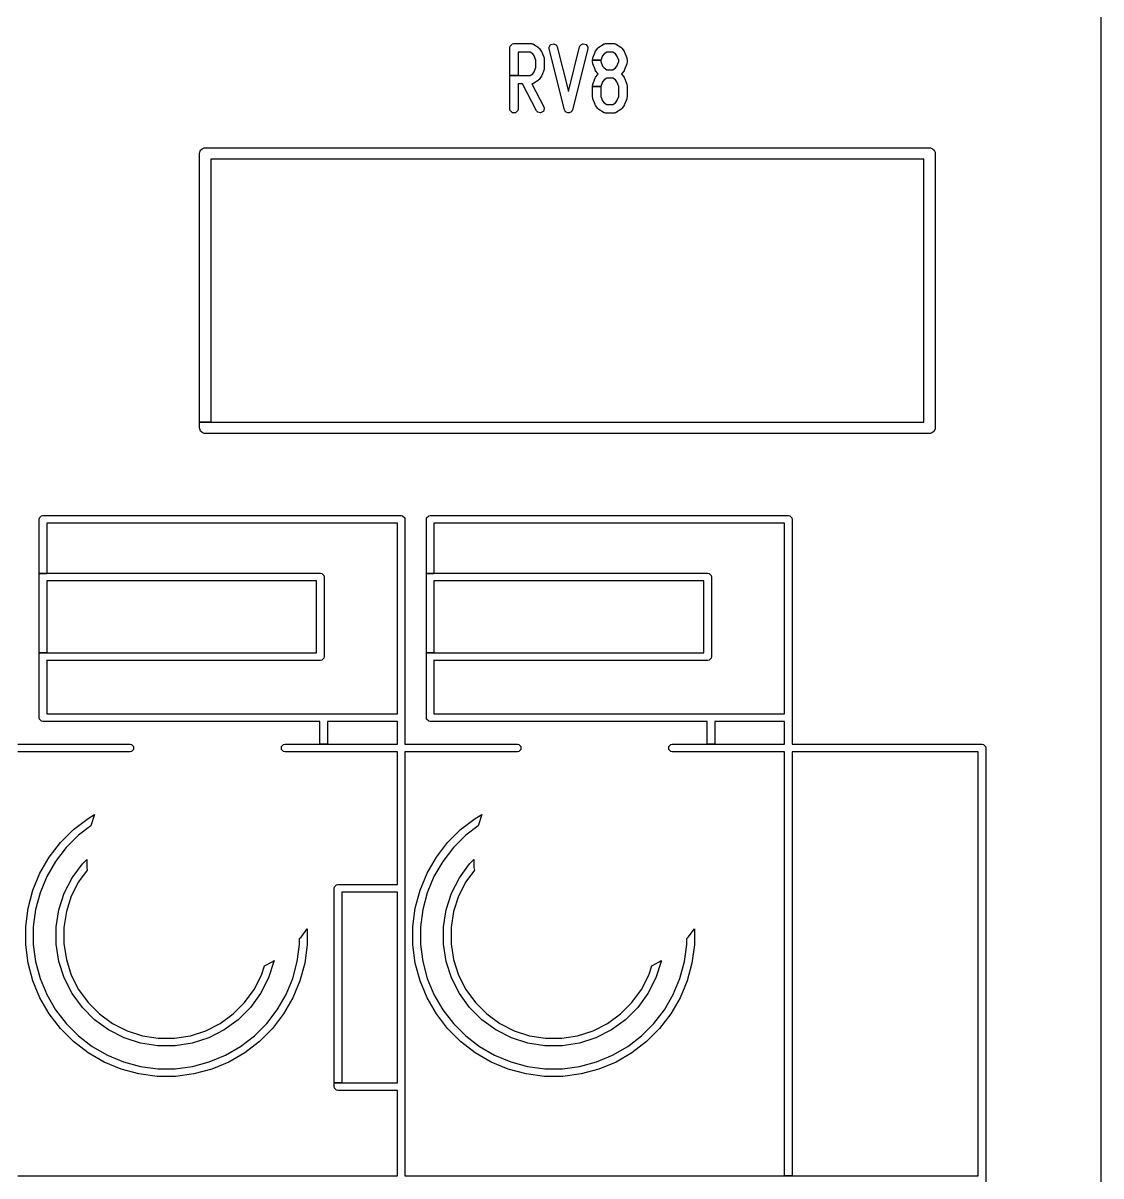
# Model space of a CAD drawing. Header units: millimetres. Extents: x 0 to 98, y 0 to 67.8.
# Drawn here: x 83.86 to 98, y 10.64 to 25.76 of the extents above; entities that cross this region are included whole.
import ezdxf

# ---------------------------------------------------------------- set-up
doc = ezdxf.new("R2010")
doc.units = ezdxf.units.MM
doc.layers.add('Edge.Cuts', color=254, linetype='CONTINUOUS', true_color=0xd0d2cd)

msp = doc.modelspace()

# ---------------------------------------------------------------- linework, layer by layer
at = {"layer": 'Edge.Cuts', "linetype": 'CONTINUOUS'}
for p, q in [((98, 67.8), (98, 0)), ((90.245, 25.435105), (90.245096, 25.43608)), ((90.245, 25.071058), (90.245, 25.435105)), ((90.245096, 25.43608), (90.248902, 25.455214)), ((90.248902, 25.455214), (90.25027, 25.457775)), ((90.25027, 25.457775), (90.27733, 25.484835)), ((90.27733, 25.484835), (90.279891, 25.486203)), ((90.279891, 25.486203), (90.299025, 25.490009)), ((90.299025, 25.490009), (90.3, 25.490105)), ((90.3, 25.490105), (90.528571, 25.490105)), ((90.528571, 25.490105), (90.529546, 25.490009)), ((90.529546, 25.490009), (90.535817, 25.488763)), ((90.535817, 25.488763), (90.537295, 25.489057)), ((90.537295, 25.489057), (90.540182, 25.488776)), ((90.540182, 25.488776), (90.544304, 25.487075)), ((90.544304, 25.487075), (90.548681, 25.486203)), ((90.548681, 25.486203), (90.551241, 25.484835)), ((90.551241, 25.484835), (90.552307, 25.483769)), ((90.552307, 25.483769), (90.558215, 25.481329)), ((90.558215, 25.481329), (90.559079, 25.480868)), ((90.559079, 25.480868), (90.616222, 25.442773)), ((90.616222, 25.442773), (90.616981, 25.442152)), ((90.616981, 25.442152), (90.622861, 25.436284)), ((90.622861, 25.436284), (90.629052, 25.430733)), ((90.629052, 25.430733), (90.629714, 25.43001)), ((90.629714, 25.43001), (90.658285, 25.391915)), ((90.759836, 25.442221), (90.760543, 25.445036)), ((90.760784, 25.422735), (90.759836, 25.442221)), ((90.760543, 25.445036), (90.780232, 25.477851)), ((90.760927, 25.421765), (90.760784, 25.422735)), ((90.960927, 24.621765), (90.760927, 25.421765)), ((90.780232, 25.477851), (90.783306, 25.48013)), ((90.783306, 25.48013), (90.820431, 25.489411)), ((90.820431, 25.489411), (90.824216, 25.488847)), ((90.824216, 25.488847), (90.857031, 25.469158)), ((90.857031, 25.469158), (90.85898, 25.467007)), ((90.85898, 25.467007), (90.867313, 25.449368)), ((90.867313, 25.449368), (90.867643, 25.448445)), ((90.867643, 25.448445), (91.014285, 24.861877)), ((91.014285, 24.861877), (91.160927, 25.448445)), ((91.267643, 25.421765), (91.067643, 24.621765)), ((91.160927, 25.448445), (91.161257, 25.449368)), ((91.161257, 25.449368), (91.16959, 25.467007)), ((91.16959, 25.467007), (91.171539, 25.469158)), ((91.171539, 25.469158), (91.204354, 25.488847)), ((91.204354, 25.488847), (91.208139, 25.489411)), ((91.208139, 25.489411), (91.245264, 25.48013)), ((91.245264, 25.48013), (91.248338, 25.477852)), ((91.248338, 25.477852), (91.248338, 25.477851)), ((91.248338, 25.477851), (91.268027, 25.445036)), ((91.267786, 25.422735), (91.267643, 25.421765)), ((91.268734, 25.442221), (91.267786, 25.422735)), ((91.268027, 25.445036), (91.268734, 25.442221)), ((91.370286, 25.391915), (91.398857, 25.43001)), ((91.398857, 25.43001), (91.399519, 25.430732)), ((91.399519, 25.430732), (91.405702, 25.436278)), ((91.405702, 25.436278), (91.41159, 25.442152)), ((91.41159, 25.442152), (91.412349, 25.442773)), ((91.412349, 25.442773), (91.469492, 25.480868)), ((91.469492, 25.480868), (91.470356, 25.481329)), ((91.470356, 25.481329), (91.476263, 25.483769)), ((91.476263, 25.483769), (91.477331, 25.484836)), ((91.477331, 25.484836), (91.479889, 25.486203)), ((91.479889, 25.486203), (91.484268, 25.487076)), ((91.484268, 25.487076), (91.48839, 25.488776)), ((91.48839, 25.488776), (91.491276, 25.489057)), ((91.491276, 25.489057), (91.492752, 25.488763)), ((91.492752, 25.488763), (91.499025, 25.490009)), ((91.499025, 25.490009), (91.5, 25.490105)), ((91.5, 25.490105), (91.614286, 25.490105)), ((91.614286, 25.490105), (91.615261, 25.490009)), ((91.615261, 25.490009), (91.621532, 25.488763)), ((91.621532, 25.488763), (91.62301, 25.489057)), ((91.62301, 25.489057), (91.625897, 25.488776)), ((91.625897, 25.488776), (91.630019, 25.487075)), ((91.630019, 25.487075), (91.634396, 25.486203)), ((91.634396, 25.486203), (91.636956, 25.484835)), ((91.636956, 25.484835), (91.638022, 25.483769)), ((91.638022, 25.483769), (91.64393, 25.481329)), ((91.64393, 25.481329), (91.644794, 25.480868)), ((91.644794, 25.480868), (91.701937, 25.442773)), ((91.701937, 25.442773), (91.702696, 25.442152)), ((91.702696, 25.442152), (91.708576, 25.436284)), ((91.708576, 25.436284), (91.714767, 25.430733)), ((91.714767, 25.430733), (91.715429, 25.43001)), ((91.715429, 25.43001), (91.744, 25.391915)), ((90.511919, 25.380105), (90.355, 25.380105)), ((90.355, 25.380105), (90.355, 25.071058)), ((90.547366, 25.356474), (90.511919, 25.380105)), ((90.565555, 25.332223), (90.547366, 25.356474)), ((90.587857, 25.272751), (90.565555, 25.332223)), ((90.587857, 25.178414), (90.587857, 25.272751)), ((90.658285, 25.391915), (90.658794, 25.391077)), ((90.658794, 25.391077), (90.661753, 25.384906)), ((90.661753, 25.384906), (90.66535, 25.379106)), ((90.66535, 25.379106), (90.665783, 25.378227)), ((90.665783, 25.378227), (90.694355, 25.302037)), ((90.694355, 25.302037), (90.694607, 25.301089)), ((90.694607, 25.301089), (90.696032, 25.292389)), ((90.696032, 25.292389), (90.697761, 25.2837)), ((90.697761, 25.2837), (90.697857, 25.282724)), ((90.697857, 25.282724), (90.697857, 25.168439)), ((91.330714, 25.282724), (91.33081, 25.283699)), ((91.330714, 25.272751), (91.330714, 25.282724)), ((91.330714, 25.244629), (91.330714, 25.272751)), ((91.330714, 25.272751), (91.440714, 25.272751)), ((91.440714, 25.272751), (91.330714, 25.272751)), ((91.33081, 25.283699), (91.332536, 25.292382)), ((91.332536, 25.292382), (91.333964, 25.301089)), ((91.333964, 25.301089), (91.334216, 25.302036)), ((91.334216, 25.302036), (91.362788, 25.378227)), ((91.362788, 25.378227), (91.363221, 25.379106)), ((91.363221, 25.379106), (91.366821, 25.384913)), ((91.366821, 25.384913), (91.369778, 25.391077)), ((91.369778, 25.391077), (91.370286, 25.391915)), ((91.463016, 25.332223), (91.440714, 25.272751)), ((91.440714, 25.272751), (91.440714, 25.254605)), ((91.440714, 25.254605), (91.463016, 25.195133)), ((91.481203, 25.356474), (91.463016, 25.332223)), ((91.516652, 25.380105), (91.481203, 25.356474)), ((91.597634, 25.380105), (91.516652, 25.380105)), ((91.63308, 25.356475), (91.597634, 25.380105)), ((91.651266, 25.332225), (91.63308, 25.356475)), ((91.673571, 25.272749), (91.651266, 25.332225)), ((91.651268, 25.195131), (91.673571, 25.254604)), ((91.673571, 25.254604), (91.673571, 25.272749)), ((91.744, 25.391915), (91.744508, 25.391077)), ((91.744508, 25.391077), (91.747461, 25.384918)), ((91.747461, 25.384918), (91.751066, 25.379106)), ((91.751066, 25.379106), (91.751499, 25.378227)), ((91.751499, 25.378227), (91.78007, 25.302036)), ((91.78007, 25.302036), (91.780322, 25.301088)), ((91.780322, 25.301088), (91.781749, 25.292376)), ((91.781749, 25.292376), (91.783475, 25.2837)), ((91.783475, 25.2837), (91.783571, 25.282724)), ((91.783571, 25.282724), (91.783571, 25.244629)), ((90.547367, 25.094692), (90.565555, 25.118942)), ((90.565555, 25.118942), (90.587857, 25.178414)), ((90.694355, 25.149126), (90.665783, 25.072936)), ((90.694607, 25.150074), (90.694355, 25.149126)), ((90.696032, 25.158776), (90.694607, 25.150074)), ((90.697761, 25.167463), (90.696032, 25.158776)), ((90.697857, 25.168439), (90.697761, 25.167463)), ((91.33081, 25.243654), (91.330714, 25.244629)), ((91.332535, 25.234978), (91.33081, 25.243654)), ((91.333964, 25.226263), (91.332535, 25.234978)), ((91.334216, 25.225316), (91.333964, 25.226263)), ((91.362788, 25.149127), (91.334216, 25.225316)), ((91.363221, 25.148248), (91.362788, 25.149127)), ((91.36682, 25.142444), (91.363221, 25.148248)), ((91.369777, 25.136278), (91.36682, 25.142444)), ((91.370285, 25.13544), (91.369777, 25.136278)), ((91.398856, 25.097344), (91.370285, 25.13544)), ((91.463016, 25.195133), (91.481203, 25.170882)), ((91.481203, 25.170882), (91.516653, 25.147248)), ((91.516653, 25.147248), (91.597633, 25.147248)), ((91.597633, 25.147248), (91.63308, 25.170882)), ((91.63308, 25.170882), (91.651268, 25.195131)), ((91.744, 25.135439), (91.71543, 25.097344)), ((91.744509, 25.136277), (91.744, 25.135439)), ((91.747465, 25.142443), (91.744509, 25.136277)), ((91.751066, 25.148247), (91.747465, 25.142443)), ((91.751499, 25.149127), (91.751066, 25.148247)), ((91.78007, 25.225317), (91.751499, 25.149127)), ((91.780322, 25.226265), (91.78007, 25.225317)), ((91.781749, 25.234979), (91.780322, 25.226265)), ((91.783475, 25.243653), (91.781749, 25.234979)), ((91.783571, 25.244629), (91.783475, 25.243653)), ((90.245, 24.635105), (90.245, 25.071058)), ((90.245, 25.071058), (90.355, 25.071058)), ((90.355, 25.071058), (90.245, 25.071058)), ((90.355, 25.071058), (90.511918, 25.071058)), ((90.409613, 24.961058), (90.355, 24.961058)), ((90.355, 24.961058), (90.355, 24.635105)), ((90.59416, 24.609539), (90.409613, 24.961058)), ((90.511918, 25.071058), (90.547367, 25.094692)), ((90.535816, 24.962402), (90.533398, 24.961921)), ((90.533398, 24.961921), (90.691554, 24.66067)), ((90.537293, 24.962106), (90.535816, 24.962402)), ((90.540183, 24.962388), (90.537293, 24.962106)), ((90.544302, 24.96409), (90.540183, 24.962388)), ((90.54868, 24.96496), (90.544302, 24.96409)), ((90.551242, 24.966329), (90.54868, 24.96496)), ((90.552306, 24.967395), (90.551242, 24.966329)), ((90.558214, 24.969833), (90.552306, 24.967395)), ((90.559079, 24.970295), (90.558214, 24.969833)), ((90.616222, 25.00839), (90.559079, 24.970295)), ((90.616981, 25.009011), (90.616222, 25.00839)), ((90.62287, 25.01489), (90.616981, 25.009011)), ((90.629051, 25.02043), (90.62287, 25.01489)), ((90.629714, 25.021153), (90.629051, 25.02043)), ((90.658285, 25.059248), (90.629714, 25.021153)), ((90.658794, 25.060087), (90.658285, 25.059248)), ((90.661749, 25.066252), (90.658794, 25.060087)), ((90.66535, 25.072056), (90.661749, 25.066252)), ((90.665783, 25.072936), (90.66535, 25.072056)), ((91.332536, 24.949525), (91.333964, 24.958232)), ((91.333964, 24.958232), (91.334216, 24.959179)), ((91.334216, 24.959179), (91.362788, 25.03537)), ((91.362788, 25.03537), (91.363221, 25.036249)), ((91.363221, 25.036249), (91.366821, 25.042056)), ((91.366821, 25.042056), (91.369778, 25.04822)), ((91.369778, 25.04822), (91.370286, 25.049058)), ((91.370286, 25.049058), (91.398857, 25.087153)), ((91.399518, 25.096621), (91.398856, 25.097344)), ((91.398857, 25.087153), (91.399519, 25.087875)), ((91.404395, 25.092248), (91.399518, 25.096621)), ((91.399519, 25.087875), (91.404395, 25.092248)), ((91.463016, 24.989366), (91.440714, 24.929894)), ((91.481203, 25.013617), (91.463016, 24.989366)), ((91.516652, 25.037248), (91.481203, 25.013617)), ((91.597634, 25.037248), (91.516652, 25.037248)), ((91.63308, 25.013618), (91.597634, 25.037248)), ((91.651266, 24.989368), (91.63308, 25.013618)), ((91.673571, 24.929892), (91.651266, 24.989368)), ((91.714768, 25.096621), (91.70989, 25.092249)), ((91.70989, 25.092249), (91.714767, 25.087876)), ((91.714767, 25.087876), (91.715429, 25.087153)), ((91.71543, 25.097344), (91.714768, 25.096621)), ((91.715429, 25.087153), (91.744, 25.049058)), ((91.744, 25.049058), (91.744508, 25.04822)), ((91.744508, 25.04822), (91.747461, 25.042061)), ((91.747461, 25.042061), (91.751066, 25.036249)), ((91.751066, 25.036249), (91.751499, 25.03537)), ((91.751499, 25.03537), (91.78007, 24.959179)), ((91.78007, 24.959179), (91.780322, 24.958231)), ((91.780322, 24.958231), (91.781749, 24.949519)), ((91.330714, 24.939867), (91.33081, 24.940842)), ((91.330714, 24.929894), (91.330714, 24.939867)), ((91.330714, 24.787486), (91.330714, 24.929894)), ((91.330714, 24.929894), (91.440714, 24.929894)), ((91.440714, 24.929894), (91.330714, 24.929894)), ((91.33081, 24.940842), (91.332536, 24.949525)), ((91.440714, 24.929894), (91.440714, 24.797462)), ((91.673571, 24.797461), (91.673571, 24.929892)), ((91.781749, 24.949519), (91.783475, 24.940843)), ((91.783475, 24.940843), (91.783571, 24.939867)), ((91.783571, 24.939867), (91.783571, 24.787486)), ((90.691554, 24.66067), (90.691922, 24.659762)), ((90.691922, 24.659762), (90.697446, 24.641052)), ((91.33081, 24.786511), (91.330714, 24.787486)), ((91.332535, 24.777835), (91.33081, 24.786511)), ((91.333964, 24.76912), (91.332535, 24.777835)), ((91.334216, 24.768173), (91.333964, 24.76912)), ((91.362788, 24.691984), (91.334216, 24.768173)), ((91.363221, 24.691105), (91.362788, 24.691984)), ((91.36682, 24.685301), (91.363221, 24.691105)), ((91.369777, 24.679135), (91.36682, 24.685301)), ((91.370285, 24.678297), (91.369777, 24.679135)), ((91.398856, 24.640201), (91.370285, 24.678297)), ((91.440714, 24.797462), (91.463016, 24.73799)), ((91.463016, 24.73799), (91.481203, 24.713739)), ((91.481203, 24.713739), (91.516653, 24.690105)), ((91.516653, 24.690105), (91.597633, 24.690105)), ((91.597633, 24.690105), (91.63308, 24.713739)), ((91.63308, 24.713739), (91.651268, 24.737988)), ((91.651268, 24.737988), (91.673571, 24.797461)), ((91.744, 24.678296), (91.71543, 24.640201)), ((91.744509, 24.679134), (91.744, 24.678296)), ((91.747465, 24.6853), (91.744509, 24.679134)), ((91.751066, 24.691104), (91.747465, 24.6853)), ((91.751499, 24.691984), (91.751066, 24.691104)), ((91.78007, 24.768174), (91.751499, 24.691984)), ((91.780322, 24.769122), (91.78007, 24.768174)), ((91.781749, 24.777836), (91.780322, 24.769122)), ((91.783475, 24.78651), (91.781749, 24.777836)), ((91.783571, 24.787486), (91.783475, 24.78651)), ((90.245096, 24.63413), (90.245, 24.635105)), ((90.248902, 24.614996), (90.245096, 24.63413)), ((90.25027, 24.612435), (90.248902, 24.614996)), ((90.27733, 24.585375), (90.25027, 24.612435)), ((90.280866, 24.583911), (90.27733, 24.585375)), ((90.319134, 24.583911), (90.280866, 24.583911)), ((90.32267, 24.585375), (90.319134, 24.583911)), ((90.34973, 24.612435), (90.32267, 24.585375)), ((90.351098, 24.614996), (90.34973, 24.612435)), ((90.354904, 24.63413), (90.351098, 24.614996)), ((90.355, 24.635105), (90.354904, 24.63413)), ((90.594699, 24.60872), (90.59416, 24.609539)), ((90.606963, 24.593548), (90.594699, 24.60872)), ((90.609364, 24.591917), (90.606963, 24.593548)), ((90.645901, 24.580537), (90.609364, 24.591917)), ((90.649712, 24.580884), (90.645901, 24.580537)), ((90.683595, 24.598672), (90.649712, 24.580884)), ((90.686045, 24.601612), (90.683595, 24.598672)), ((90.697425, 24.638149), (90.686045, 24.601612)), ((90.697446, 24.641052), (90.697425, 24.638149)), ((90.961257, 24.620842), (90.960927, 24.621765)), ((90.96959, 24.603203), (90.961257, 24.620842)), ((90.971539, 24.601052), (90.96959, 24.603203)), ((90.976972, 24.597793), (90.971539, 24.601052)), ((90.980232, 24.592359), (90.976972, 24.597793)), ((90.980232, 24.592358), (90.980232, 24.592359)), ((90.983307, 24.59008), (90.980232, 24.592358)), ((90.994479, 24.587288), (90.983307, 24.59008)), ((91.004353, 24.581363), (90.994479, 24.587288)), ((91.004354, 24.581362), (91.004353, 24.581363)), ((91.008139, 24.580799), (91.004354, 24.581362)), ((91.014285, 24.582336), (91.008139, 24.580799)), ((91.020431, 24.580799), (91.014285, 24.582336)), ((91.020432, 24.580799), (91.020431, 24.580799)), ((91.024217, 24.581363), (91.020432, 24.580799)), ((91.034089, 24.587288), (91.024217, 24.581363)), ((91.045263, 24.59008), (91.034089, 24.587288)), ((91.045264, 24.59008), (91.045263, 24.59008)), ((91.048338, 24.592359), (91.045264, 24.59008)), ((91.051597, 24.597793), (91.048338, 24.592359)), ((91.057031, 24.601052), (91.051597, 24.597793)), ((91.05898, 24.603203), (91.057031, 24.601052)), ((91.067313, 24.620842), (91.05898, 24.603203)), ((91.067643, 24.621765), (91.067313, 24.620842)), ((91.399518, 24.639478), (91.398856, 24.640201)), ((91.405711, 24.633926), (91.399518, 24.639478)), ((91.41159, 24.628058), (91.405711, 24.633926)), ((91.412349, 24.627437), (91.41159, 24.628058)), ((91.469492, 24.589342), (91.412349, 24.627437)), ((91.470357, 24.58888), (91.469492, 24.589342)), ((91.476263, 24.586442), (91.470357, 24.58888)), ((91.47733, 24.585375), (91.476263, 24.586442)), ((91.47989, 24.584007), (91.47733, 24.585375)), ((91.484265, 24.583137), (91.47989, 24.584007)), ((91.488389, 24.581434), (91.484265, 24.583137)), ((91.491278, 24.581153), (91.488389, 24.581434)), ((91.492753, 24.581449), (91.491278, 24.581153)), ((91.499024, 24.580201), (91.492753, 24.581449)), ((91.5, 24.580105), (91.499024, 24.580201)), ((91.614286, 24.580105), (91.5, 24.580105)), ((91.615262, 24.580201), (91.614286, 24.580105)), ((91.621531, 24.581449), (91.615262, 24.580201)), ((91.623008, 24.581153), (91.621531, 24.581449)), ((91.625898, 24.581435), (91.623008, 24.581153)), ((91.630017, 24.583137), (91.625898, 24.581435)), ((91.634395, 24.584007), (91.630017, 24.583137)), ((91.636957, 24.585376), (91.634395, 24.584007)), ((91.638021, 24.586442), (91.636957, 24.585376)), ((91.643929, 24.58888), (91.638021, 24.586442)), ((91.644794, 24.589342), (91.643929, 24.58888)), ((91.701937, 24.627437), (91.644794, 24.589342)), ((91.702696, 24.628058), (91.701937, 24.627437)), ((91.708573, 24.633926), (91.702696, 24.628058)), ((91.714768, 24.639478), (91.708573, 24.633926)), ((91.71543, 24.640201), (91.714768, 24.639478)), ((86.175, 24.05), (86.176441, 24.064632)), ((86.175, 20.525), (86.175, 24.05)), ((86.176441, 24.064632), (86.18764, 24.091668)), ((86.18764, 24.091668), (86.208332, 24.11236)), ((86.208332, 24.11236), (86.235368, 24.123559)), ((86.235368, 24.123559), (86.25, 24.125)), ((86.25, 24.125), (95.75, 24.125)), ((95.75, 24.125), (95.764632, 24.123559)), ((95.764632, 24.123559), (95.791668, 24.11236)), ((95.791668, 24.11236), (95.81236, 24.091668)), ((95.81236, 24.091668), (95.823559, 24.064632)), ((95.823559, 24.064632), (95.825, 24.05)), ((95.825, 24.05), (95.825, 20.45)), ((95.675, 23.975), (86.325, 23.975)), ((86.325, 23.975), (86.325, 20.525)), ((95.675, 20.525), (95.675, 23.975)), ((86.175, 20.45), (86.175, 20.525)), ((86.175, 20.525), (86.325, 20.525)), ((86.325, 20.525), (86.175, 20.525)), ((86.176441, 20.435368), (86.175, 20.45)), ((86.18764, 20.408332), (86.176441, 20.435368)), ((86.325, 20.525), (95.675, 20.525)), ((95.823559, 20.435368), (95.81236, 20.408332)), ((95.825, 20.45), (95.823559, 20.435368)), ((86.208332, 20.38764), (86.18764, 20.408332)), ((86.235368, 20.376441), (86.208332, 20.38764)), ((86.25, 20.375), (86.235368, 20.376441)), ((95.75, 20.375), (86.25, 20.375)), ((95.764632, 20.376441), (95.75, 20.375)), ((95.791668, 20.38764), (95.764632, 20.376441)), ((95.81236, 20.408332), (95.791668, 20.38764)), ((84.07, 19.25), (84.073806, 19.269134)), ((84.07, 18.541011), (84.07, 19.25)), ((84.073806, 19.269134), (84.100866, 19.296194)), ((84.100866, 19.296194), (84.12, 19.3)), ((84.12, 19.3), (88.82, 19.3)), ((88.82, 19.3), (88.839134, 19.296194)), ((88.839134, 19.296194), (88.866194, 19.269134)), ((88.866194, 19.269134), (88.87, 19.25)), ((88.87, 19.25), (88.87, 16.3)), ((89.15, 19.25), (89.153806, 19.269134)), ((89.15, 18.541011), (89.15, 19.25)), ((89.153806, 19.269134), (89.180866, 19.296194)), ((89.180866, 19.296194), (89.2, 19.3)), ((89.2, 19.3), (93.9, 19.3)), ((93.9, 19.3), (93.919134, 19.296194)), ((93.919134, 19.296194), (93.946194, 19.269134)), ((93.946194, 19.269134), (93.95, 19.25)), ((93.95, 19.25), (93.95, 16.3)), ((88.77, 19.2), (84.17, 19.2)), ((84.17, 19.2), (84.17, 18.541011)), ((88.77, 16.7), (88.77, 19.2)), ((93.85, 19.2), (89.25, 19.2)), ((89.25, 19.2), (89.25, 18.541011)), ((93.85, 16.7), (93.85, 19.2)), ((84.07, 17.498011), (84.07, 18.541011)), ((84.07, 18.541011), (84.17, 18.541011)), ((84.17, 18.541011), (84.07, 18.541011)), ((84.17, 18.541011), (84.18, 18.543)), ((84.18, 18.543), (87.76, 18.543)), ((87.76, 18.543), (87.779134, 18.539194)), ((87.779134, 18.539194), (87.806194, 18.512134)), ((87.806194, 18.512134), (87.81, 18.493)), ((87.81, 18.493), (87.81, 17.45)), ((89.15, 17.498011), (89.15, 18.541011)), ((89.15, 18.541011), (89.25, 18.541011)), ((89.25, 18.541011), (89.15, 18.541011)), ((89.25, 18.541011), (89.26, 18.543)), ((89.26, 18.543), (92.84, 18.543)), ((92.84, 18.543), (92.859134, 18.539194)), ((92.859134, 18.539194), (92.886194, 18.512134)), ((92.886194, 18.512134), (92.89, 18.493)), ((92.89, 18.493), (92.89, 17.45)), ((84.18, 18.443), (84.17, 18.44499)), ((84.17, 18.44499), (84.17, 17.498011)), ((87.71, 18.443), (84.18, 18.443)), ((87.71, 17.5), (87.71, 18.443)), ((89.26, 18.443), (89.25, 18.44499)), ((89.25, 18.44499), (89.25, 17.498011)), ((92.79, 18.443), (89.26, 18.443)), ((92.79, 17.5), (92.79, 18.443)), ((84.07, 16.65), (84.07, 17.498011)), ((84.07, 17.498011), (84.17, 17.498011)), ((84.17, 17.498011), (84.07, 17.498011)), ((84.17, 17.498011), (84.18, 17.5)), ((84.18, 17.4), (84.17, 17.40199)), ((84.17, 17.40199), (84.17, 16.7)), ((84.18, 17.5), (87.71, 17.5)), ((87.76, 17.4), (84.18, 17.4)), ((87.779134, 17.403806), (87.76, 17.4)), ((87.806194, 17.430866), (87.779134, 17.403806)), ((87.81, 17.45), (87.806194, 17.430866)), ((89.15, 16.65), (89.15, 17.498011)), ((89.15, 17.498011), (89.25, 17.498011)), ((89.25, 17.498011), (89.15, 17.498011)), ((89.25, 17.498011), (89.26, 17.5)), ((89.26, 17.4), (89.25, 17.40199)), ((89.25, 17.40199), (89.25, 16.7)), ((89.26, 17.5), (92.79, 17.5)), ((92.84, 17.4), (89.26, 17.4)), ((92.859134, 17.403806), (92.84, 17.4)), ((92.886194, 17.430866), (92.859134, 17.403806)), ((92.89, 17.45), (92.886194, 17.430866)), ((84.073806, 16.630866), (84.07, 16.65)), ((84.17, 16.7), (88.77, 16.7)), ((89.153806, 16.630866), (89.15, 16.65)), ((89.25, 16.7), (93.85, 16.7)), ((84.100866, 16.603806), (84.073806, 16.630866)), ((84.12, 16.6), (84.100866, 16.603806)), ((87.754, 16.6), (84.12, 16.6)), ((87.754, 16.3), (87.754, 16.6)), ((88.77, 16.6), (87.854, 16.6)), ((87.854, 16.6), (87.854, 16.3)), ((88.77, 16.3), (88.77, 16.6)), ((89.180866, 16.603806), (89.153806, 16.630866)), ((89.2, 16.6), (89.180866, 16.603806)), ((92.834, 16.6), (89.2, 16.6)), ((92.834, 16.3), (92.834, 16.6)), ((93.85, 16.6), (92.934, 16.6)), ((92.934, 16.6), (92.934, 16.3)), ((93.85, 16.3), (93.85, 16.6)), ((83.79, 16.3), (85.264, 16.3)), ((85.264, 16.2), (83.79, 16.2)), ((85.264, 16.3), (85.283134, 16.296194)), ((85.283134, 16.203806), (85.264, 16.2)), ((85.283134, 16.296194), (85.310194, 16.269134)), ((85.310194, 16.230866), (85.283134, 16.203806)), ((85.310194, 16.269134), (85.310194, 16.230866)), ((87.249806, 16.269134), (87.276866, 16.296194)), ((87.249806, 16.230866), (87.249806, 16.269134)), ((87.276866, 16.203806), (87.249806, 16.230866)), ((87.276866, 16.296194), (87.296, 16.3)), ((87.296, 16.2), (87.276866, 16.203806)), ((87.296, 16.3), (87.754, 16.3)), ((88.77, 16.2), (87.296, 16.2)), ((87.754, 16.3), (87.854, 16.3)), ((87.854, 16.3), (87.754, 16.3)), ((87.854, 16.3), (88.77, 16.3)), ((88.77, 14.46), (88.77, 16.2)), ((88.87, 16.3), (90.344, 16.3)), ((90.344, 16.2), (88.87, 16.2)), ((88.87, 16.2), (88.87, 10.64)), ((90.344, 16.3), (90.363134, 16.296194)), ((90.363134, 16.203806), (90.344, 16.2)), ((90.363134, 16.296194), (90.390194, 16.269134)), ((90.390194, 16.230866), (90.363134, 16.203806)), ((90.390194, 16.269134), (90.390194, 16.230866)), ((92.329806, 16.269134), (92.356866, 16.296194)), ((92.329806, 16.230866), (92.329806, 16.269134)), ((92.356866, 16.203806), (92.329806, 16.230866)), ((92.356866, 16.296194), (92.376, 16.3)), ((92.376, 16.2), (92.356866, 16.203806)), ((92.376, 16.3), (92.834, 16.3)), ((93.85, 16.2), (92.376, 16.2)), ((92.834, 16.3), (92.934, 16.3)), ((92.934, 16.3), (92.834, 16.3)), ((92.934, 16.3), (93.85, 16.3)), ((93.85, 10.64), (93.85, 16.2)), ((93.95, 16.3), (96.44, 16.3)), ((96.39, 16.2), (93.95, 16.2)), ((93.95, 16.2), (93.95, 10.64)), ((96.39, 10.64), (96.39, 16.2)), ((96.44, 16.3), (96.459134, 16.296194)), ((96.459134, 16.296194), (96.486194, 16.269134)), ((96.486194, 16.269134), (96.49, 16.25)), ((96.49, 16.25), (96.49, 5.75)), ((84.52021, 15.180904), (84.712195, 15.328219)), ((84.712195, 15.328219), (84.797166, 15.377278)), ((84.797166, 15.377278), (84.749712, 15.23123)), ((89.60021, 15.180904), (89.792195, 15.328219)), ((89.792195, 15.328219), (89.877166, 15.377278)), ((89.877166, 15.377278), (89.829712, 15.23123)), ((84.349096, 15.00979), (84.52021, 15.180904)), ((84.749712, 15.23123), (84.586145, 15.10572)), ((89.429096, 15.00979), (89.60021, 15.180904)), ((89.829712, 15.23123), (89.666145, 15.10572)), ((84.201781, 14.817805), (84.349096, 15.00979)), ((84.586145, 15.10572), (84.42428, 14.943855)), ((89.281781, 14.817805), (89.429096, 15.00979)), ((89.666145, 15.10572), (89.50428, 14.943855)), ((84.42428, 14.943855), (84.284928, 14.762248)), ((89.50428, 14.943855), (89.364928, 14.762248)), ((84.080785, 14.608234), (84.201781, 14.817805)), ((84.284928, 14.762248), (84.170473, 14.564005)), ((84.503672, 14.547623), (84.637411, 14.7317)), ((84.637411, 14.7317), (84.694932, 14.789221)), ((84.694932, 14.789221), (84.694932, 14.684465)), ((84.694932, 14.684465), (84.700549, 14.648997)), ((89.160785, 14.608234), (89.281781, 14.817805)), ((89.364928, 14.762248), (89.250473, 14.564005)), ((89.583672, 14.547623), (89.717411, 14.7317)), ((89.717411, 14.7317), (89.774932, 14.789221)), ((89.774932, 14.789221), (89.774932, 14.684465)), ((89.774932, 14.684465), (89.780549, 14.648997)), ((83.988179, 14.384663), (84.080785, 14.608234)), ((84.170473, 14.564005), (84.082872, 14.352519)), ((84.400375, 14.344891), (84.503672, 14.547623)), ((84.700549, 14.648997), (84.588936, 14.495373)), ((89.068179, 14.384663), (89.160785, 14.608234)), ((89.250473, 14.564005), (89.162872, 14.352519)), ((89.480375, 14.344891), (89.583672, 14.547623)), ((89.780549, 14.648997), (89.668936, 14.495373)), ((83.925547, 14.150917), (83.988179, 14.384663)), ((84.588936, 14.495373), (84.492763, 14.306623)), ((87.941, 14.41), (87.944806, 14.429134)), ((87.941, 11.86), (87.941, 14.41)), ((87.944806, 14.429134), (87.971866, 14.456194)), ((87.971866, 14.456194), (87.991, 14.46)), ((87.991, 14.46), (88.77, 14.46)), ((89.005547, 14.150917), (89.068179, 14.384663)), ((89.668936, 14.495373), (89.572763, 14.306623)), ((84.082872, 14.352519), (84.023626, 14.131408)), ((84.330064, 14.128496), (84.400375, 14.344891)), ((84.492763, 14.306623), (84.427301, 14.105151)), ((88.77, 14.36), (88.041, 14.36)), ((88.041, 14.36), (88.041, 11.86)), ((88.77, 11.86), (88.77, 14.36)), ((89.162872, 14.352519), (89.103626, 14.131408)), ((89.410064, 14.128496), (89.480375, 14.344891)), ((89.572763, 14.306623), (89.507301, 14.105151)), ((83.893961, 13.910996), (83.925547, 14.150917)), ((84.023626, 14.131408), (83.993747, 13.904455)), ((84.29447, 13.903766), (84.330064, 14.128496)), ((84.427301, 14.105151), (84.394162, 13.89592)), ((88.973961, 13.910996), (89.005547, 14.150917)), ((89.103626, 14.131408), (89.073747, 13.904455)), ((89.37447, 13.903766), (89.410064, 14.128496)), ((89.507301, 14.105151), (89.474162, 13.89592)), ((83.893961, 13.904455), (83.893961, 13.910996)), ((83.893961, 13.669004), (83.893961, 13.904455)), ((83.993747, 13.904455), (83.993747, 13.675545)), ((84.29447, 13.89592), (84.29447, 13.903766)), ((84.29447, 13.676234), (84.29447, 13.89592)), ((84.394162, 13.89592), (84.394162, 13.68408)), ((87.486253, 13.750486), (87.50665, 13.770883)), ((87.50665, 13.770883), (87.586039, 13.880154)), ((87.586039, 13.880154), (87.586039, 13.669004)), ((88.973961, 13.904455), (88.973961, 13.910996)), ((88.973961, 13.669004), (88.973961, 13.904455)), ((89.073747, 13.904455), (89.073747, 13.675545)), ((89.37447, 13.89592), (89.37447, 13.903766)), ((89.37447, 13.676234), (89.37447, 13.89592)), ((89.474162, 13.89592), (89.474162, 13.68408)), ((92.566253, 13.750486), (92.58665, 13.770883)), ((92.58665, 13.770883), (92.666039, 13.880154)), ((92.666039, 13.880154), (92.666039, 13.669004)), ((83.925547, 13.429083), (83.893961, 13.669004)), ((83.993747, 13.675545), (84.023626, 13.448592)), ((84.330064, 13.451504), (84.29447, 13.676234)), ((84.394162, 13.68408), (84.427301, 13.474849)), ((87.456374, 13.448592), (87.486253, 13.675545)), ((87.486253, 13.675545), (87.486253, 13.750486)), ((87.586039, 13.669004), (87.554453, 13.429083)), ((89.005547, 13.429083), (88.973961, 13.669004)), ((89.073747, 13.675545), (89.103626, 13.448592)), ((89.410064, 13.451504), (89.37447, 13.676234)), ((89.474162, 13.68408), (89.507301, 13.474849)), ((92.536374, 13.448592), (92.566253, 13.675545)), ((92.566253, 13.675545), (92.566253, 13.750486)), ((92.666039, 13.669004), (92.634453, 13.429083)), ((84.427301, 13.474849), (84.492763, 13.273377)), ((87.125998, 13.445776), (87.152023, 13.464685)), ((87.152023, 13.464685), (87.149936, 13.451504)), ((89.507301, 13.474849), (89.572763, 13.273377)), ((92.205998, 13.445776), (92.232023, 13.464685)), ((92.232023, 13.464685), (92.229936, 13.451504)), ((83.988179, 13.195337), (83.925547, 13.429083)), ((84.023626, 13.448592), (84.082872, 13.227481)), ((84.400375, 13.235109), (84.330064, 13.451504)), ((86.987237, 13.273377), (87.026836, 13.395251)), ((87.026836, 13.395251), (87.125998, 13.445776)), ((87.149936, 13.451504), (87.079625, 13.235109)), ((87.397128, 13.227481), (87.456374, 13.448592)), ((87.554453, 13.429083), (87.491821, 13.195337)), ((89.068179, 13.195337), (89.005547, 13.429083)), ((89.103626, 13.448592), (89.162872, 13.227481)), ((89.480375, 13.235109), (89.410064, 13.451504)), ((92.067237, 13.273377), (92.106836, 13.395251)), ((92.106836, 13.395251), (92.205998, 13.445776)), ((92.229936, 13.451504), (92.159625, 13.235109)), ((92.477128, 13.227481), (92.536374, 13.448592)), ((92.634453, 13.429083), (92.571821, 13.195337)), ((84.080785, 12.971766), (83.988179, 13.195337)), ((84.082872, 13.227481), (84.170473, 13.015995)), ((84.503672, 13.032377), (84.400375, 13.235109)), ((84.492763, 13.273377), (84.588936, 13.084627)), ((86.891064, 13.084627), (86.987237, 13.273377)), ((87.079625, 13.235109), (86.976328, 13.032377)), ((87.309527, 13.015995), (87.397128, 13.227481)), ((87.491821, 13.195337), (87.399215, 12.971766)), ((89.160785, 12.971766), (89.068179, 13.195337)), ((89.162872, 13.227481), (89.250473, 13.015995)), ((89.583672, 13.032377), (89.480375, 13.235109)), ((89.572763, 13.273377), (89.668936, 13.084627)), ((91.971064, 13.084627), (92.067237, 13.273377)), ((92.159625, 13.235109), (92.056328, 13.032377)), ((92.389527, 13.015995), (92.477128, 13.227481)), ((92.571821, 13.195337), (92.479215, 12.971766)), ((84.170473, 13.015995), (84.284928, 12.817752)), ((84.637411, 12.8483), (84.503672, 13.032377)), ((84.588936, 13.084627), (84.713452, 12.913245)), ((86.766548, 12.913245), (86.891064, 13.084627)), ((86.976328, 13.032377), (86.842589, 12.8483)), ((87.195072, 12.817752), (87.309527, 13.015995)), ((89.250473, 13.015995), (89.364928, 12.817752)), ((89.717411, 12.8483), (89.583672, 13.032377)), ((89.668936, 13.084627), (89.793452, 12.913245)), ((91.846548, 12.913245), (91.971064, 13.084627)), ((92.056328, 13.032377), (91.922589, 12.8483)), ((92.275072, 12.817752), (92.389527, 13.015995)), ((84.201781, 12.762195), (84.080785, 12.971766)), ((84.713452, 12.913245), (84.863245, 12.763452)), ((86.616755, 12.763452), (86.766548, 12.913245)), ((87.399215, 12.971766), (87.278219, 12.762195)), ((89.281781, 12.762195), (89.160785, 12.971766)), ((89.793452, 12.913245), (89.943245, 12.763452)), ((91.696755, 12.763452), (91.846548, 12.913245)), ((92.479215, 12.971766), (92.358219, 12.762195)), ((84.349096, 12.57021), (84.201781, 12.762195)), ((84.284928, 12.817752), (84.42428, 12.636145)), ((84.7983, 12.687411), (84.637411, 12.8483)), ((84.863245, 12.763452), (85.034627, 12.638936)), ((86.445373, 12.638936), (86.616755, 12.763452)), ((86.842589, 12.8483), (86.6817, 12.687411)), ((87.05572, 12.636145), (87.195072, 12.817752)), ((87.278219, 12.762195), (87.130904, 12.57021)), ((89.429096, 12.57021), (89.281781, 12.762195)), ((89.364928, 12.817752), (89.50428, 12.636145)), ((89.8783, 12.687411), (89.717411, 12.8483)), ((89.943245, 12.763452), (90.114627, 12.638936)), ((91.525373, 12.638936), (91.696755, 12.763452)), ((91.922589, 12.8483), (91.7617, 12.687411)), ((92.13572, 12.636145), (92.275072, 12.817752)), ((92.358219, 12.762195), (92.210904, 12.57021)), ((84.52021, 12.399096), (84.349096, 12.57021)), ((84.42428, 12.636145), (84.586145, 12.47428)), ((84.982377, 12.553672), (84.7983, 12.687411)), ((85.185109, 12.450375), (84.982377, 12.553672)), ((85.034627, 12.638936), (85.223377, 12.542763)), ((86.256623, 12.542763), (86.445373, 12.638936)), ((86.497623, 12.553672), (86.294891, 12.450375)), ((86.6817, 12.687411), (86.497623, 12.553672)), ((86.893855, 12.47428), (87.05572, 12.636145)), ((87.130904, 12.57021), (86.95979, 12.399096)), ((89.60021, 12.399096), (89.429096, 12.57021)), ((89.50428, 12.636145), (89.666145, 12.47428)), ((90.062377, 12.553672), (89.8783, 12.687411)), ((90.265109, 12.450375), (90.062377, 12.553672)), ((90.114627, 12.638936), (90.303377, 12.542763)), ((91.336623, 12.542763), (91.525373, 12.638936)), ((91.577623, 12.553672), (91.374891, 12.450375)), ((91.7617, 12.687411), (91.577623, 12.553672)), ((91.973855, 12.47428), (92.13572, 12.636145)), ((92.210904, 12.57021), (92.03979, 12.399096)), ((84.586145, 12.47428), (84.767752, 12.334928)), ((85.401504, 12.380064), (85.185109, 12.450375)), ((85.223377, 12.542763), (85.424849, 12.477301)), ((85.424849, 12.477301), (85.63408, 12.444162)), ((85.63408, 12.444162), (85.84592, 12.444162)), ((85.84592, 12.444162), (86.055151, 12.477301)), ((86.055151, 12.477301), (86.256623, 12.542763)), ((86.294891, 12.450375), (86.078496, 12.380064)), ((86.712248, 12.334928), (86.893855, 12.47428)), ((89.666145, 12.47428), (89.847752, 12.334928)), ((90.481504, 12.380064), (90.265109, 12.450375)), ((90.303377, 12.542763), (90.504849, 12.477301)), ((90.504849, 12.477301), (90.71408, 12.444162)), ((90.71408, 12.444162), (90.92592, 12.444162)), ((90.92592, 12.444162), (91.135151, 12.477301)), ((91.135151, 12.477301), (91.336623, 12.542763)), ((91.374891, 12.450375), (91.158496, 12.380064)), ((91.792248, 12.334928), (91.973855, 12.47428)), ((84.712195, 12.251781), (84.52021, 12.399096)), ((84.921766, 12.130785), (84.712195, 12.251781)), ((84.767752, 12.334928), (84.965995, 12.220473)), ((85.626234, 12.34447), (85.401504, 12.380064)), ((85.853766, 12.34447), (85.626234, 12.34447)), ((86.078496, 12.380064), (85.853766, 12.34447)), ((86.514005, 12.220473), (86.712248, 12.334928)), ((86.767805, 12.251781), (86.558234, 12.130785)), ((86.95979, 12.399096), (86.767805, 12.251781)), ((89.792195, 12.251781), (89.60021, 12.399096)), ((90.001766, 12.130785), (89.792195, 12.251781)), ((89.847752, 12.334928), (90.045995, 12.220473)), ((90.706234, 12.34447), (90.481504, 12.380064)), ((90.933766, 12.34447), (90.706234, 12.34447)), ((91.158496, 12.380064), (90.933766, 12.34447)), ((91.594005, 12.220473), (91.792248, 12.334928)), ((91.847805, 12.251781), (91.638234, 12.130785)), ((92.03979, 12.399096), (91.847805, 12.251781)), ((85.145337, 12.038179), (84.921766, 12.130785)), ((84.965995, 12.220473), (85.177481, 12.132872)), ((85.177481, 12.132872), (85.398592, 12.073626)), ((86.081408, 12.073626), (86.302519, 12.132872)), ((86.302519, 12.132872), (86.514005, 12.220473)), ((86.558234, 12.130785), (86.334663, 12.038179)), ((90.225337, 12.038179), (90.001766, 12.130785)), ((90.045995, 12.220473), (90.257481, 12.132872)), ((90.257481, 12.132872), (90.478592, 12.073626)), ((91.161408, 12.073626), (91.382519, 12.132872)), ((91.382519, 12.132872), (91.594005, 12.220473)), ((91.638234, 12.130785), (91.414663, 12.038179)), ((85.379083, 11.975547), (85.145337, 12.038179)), ((85.619004, 11.943961), (85.379083, 11.975547)), ((85.398592, 12.073626), (85.625545, 12.043747)), ((85.625545, 12.043747), (85.854455, 12.043747)), ((85.854455, 12.043747), (86.081408, 12.073626)), ((86.100917, 11.975547), (85.860996, 11.943961)), ((86.334663, 12.038179), (86.100917, 11.975547)), ((90.459083, 11.975547), (90.225337, 12.038179)), ((90.699004, 11.943961), (90.459083, 11.975547)), ((90.478592, 12.073626), (90.705545, 12.043747)), ((90.705545, 12.043747), (90.934455, 12.043747)), ((90.934455, 12.043747), (91.161408, 12.073626)), ((91.180917, 11.975547), (90.940996, 11.943961)), ((91.414663, 12.038179), (91.180917, 11.975547)), ((85.860996, 11.943961), (85.619004, 11.943961)), ((87.941, 11.81), (87.941, 11.86)), ((87.941, 11.86), (88.041, 11.86)), ((88.041, 11.86), (87.941, 11.86)), ((87.944806, 11.790866), (87.941, 11.81)), ((88.041, 11.86), (88.77, 11.86)), ((90.940996, 11.943961), (90.699004, 11.943961)), ((87.971866, 11.763806), (87.944806, 11.790866)), ((87.991, 11.76), (87.971866, 11.763806)), ((88.77, 11.76), (87.991, 11.76)), ((88.77, 10.64), (88.77, 11.76)), ((83.79, 10.64), (88.77, 10.64)), ((88.87, 10.64), (93.85, 10.64)), ((93.85, 10.64), (93.95, 10.64)), ((93.95, 10.64), (93.85, 10.64)), ((93.95, 10.64), (96.39, 10.64))]:
    msp.add_line(p, q, dxfattribs=at)

doc.saveas('drawing.dxf')
